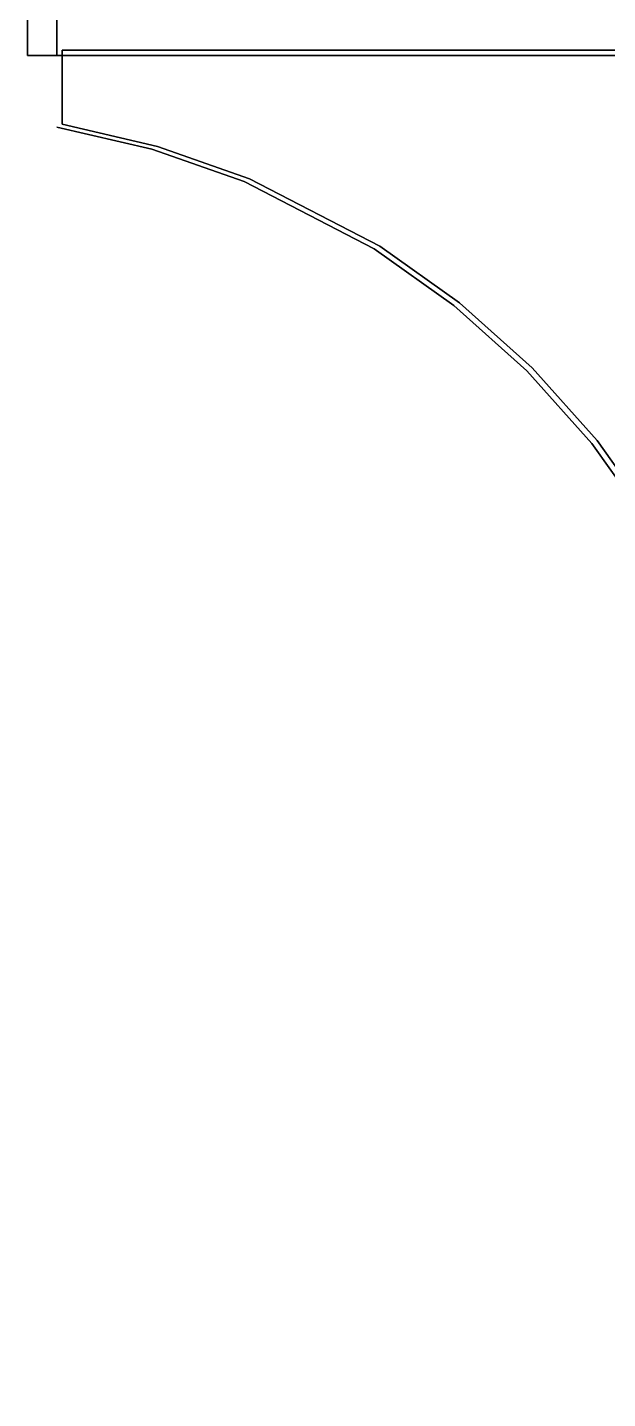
# Model space of a CAD drawing. Extents: x -24 to 24, y 14 to 139.
# Drawn here: x -8.1 to -7.269, y 56.732 to 58.698 of the extents above; entities that cross this region are included whole.
import ezdxf

# ---------------------------------------------------------------- set-up
doc = ezdxf.new("R2010")
doc.units = 0

msp = doc.modelspace()

# ---------------------------------------------------------------- linework, layer by layer
at = {"layer": 'sssss', "color": 253}
for points in [[(-8.0506, 58.5591, 0), (-7.914, 58.5275, 0), (-7.7821, 58.4811, 0), (-7.5955, 58.3844, 0), (-7.4814, 58.3033, 0), (-7.3769, 58.2099, 0), (-7.2837, 58.1056, 0), (-7.2022, 57.9907, 0), (-7.1615, 57.9203, 0), (-7.1059, 57.8047, 0), (-7.0595, 57.6724, 0), (-6.8651, 56.7362, 0), (-6.7842, 56.7362, 0), (-6.3302, 58.6654, 0), (-8.0506, 58.6654, 0)], [(-8.0506, 58.5591, -1.3239), (-7.914, 58.5275, -1.3239), (-7.7821, 58.4811, -1.3239), (-7.5955, 58.3844, -1.3239), (-7.4814, 58.3033, -1.3239), (-7.3769, 58.2099, -1.3239), (-7.2837, 58.1056, -1.3239), (-7.2022, 57.9907, -1.3239), (-7.1615, 57.9203, -1.3239), (-7.1059, 57.8047, -1.3239), (-7.0595, 57.6724, -1.3239), (-6.8651, 56.7362, -1.3239), (-6.7842, 56.7362, -1.3239), (-6.3302, 58.6654, -1.3239), (-8.0506, 58.6654, -1.3239)], [(-8.0506, 58.5591, -6.6194), (-7.914, 58.5275, -6.6194), (-7.7821, 58.4811, -6.6194), (-7.5955, 58.3844, -6.6194), (-7.4814, 58.3033, -6.6194), (-7.3769, 58.2099, -6.6194), (-7.2837, 58.1056, -6.6194), (-7.2022, 57.9907, -6.6194), (-7.1615, 57.9203, -6.6194), (-7.1059, 57.8047, -6.6194), (-7.0595, 57.6724, -6.6194), (-6.8651, 56.7362, -6.6194), (-6.7842, 56.7362, -6.6194), (-6.3302, 58.6654, -6.6194), (-8.0506, 58.6654, -6.6194)], [(-8.0506, 58.5591, -5.2955), (-7.914, 58.5275, -5.2955), (-7.7821, 58.4811, -5.2955), (-7.5955, 58.3844, -5.2955), (-7.4814, 58.3033, -5.2955), (-7.3769, 58.2099, -5.2955), (-7.2837, 58.1056, -5.2955), (-7.2022, 57.9907, -5.2955), (-7.1615, 57.9203, -5.2955), (-7.1059, 57.8047, -5.2955), (-7.0595, 57.6724, -5.2955), (-6.8651, 56.7362, -5.2955), (-6.7842, 56.7362, -5.2955), (-6.3302, 58.6654, -5.2955), (-8.0506, 58.6654, -5.2955)], [(-8.0506, 58.5591, -3.9717), (-7.914, 58.5275, -3.9717), (-7.7821, 58.4811, -3.9717), (-7.5955, 58.3844, -3.9717), (-7.4814, 58.3033, -3.9717), (-7.3769, 58.2099, -3.9717), (-7.2837, 58.1056, -3.9717), (-7.2022, 57.9907, -3.9717), (-7.1615, 57.9203, -3.9717), (-7.1059, 57.8047, -3.9717), (-7.0595, 57.6724, -3.9717), (-6.8651, 56.7362, -3.9717), (-6.7842, 56.7362, -3.9717), (-6.3302, 58.6654, -3.9717), (-8.0506, 58.6654, -3.9717)], [(-8.0506, 58.5591, -2.6478), (-7.914, 58.5275, -2.6478), (-7.7821, 58.4811, -2.6478), (-7.5955, 58.3844, -2.6478), (-7.4814, 58.3033, -2.6478), (-7.3769, 58.2099, -2.6478), (-7.2837, 58.1056, -2.6478), (-7.2022, 57.9907, -2.6478), (-7.1615, 57.9203, -2.6478), (-7.1059, 57.8047, -2.6478), (-7.0595, 57.6724, -2.6478), (-6.8651, 56.7362, -2.6478), (-6.7842, 56.7362, -2.6478), (-6.3302, 58.6654, -2.6478), (-8.0506, 58.6654, -2.6478)], [(-6.3302, 58.6654, 0), (-6.7842, 56.7362, 0), (-6.8651, 56.7362, 0), (-7.0595, 57.6725, 0), (-7.1059, 57.8047, 0), (-7.1615, 57.9203, 0), (-7.2022, 57.9908, 0), (-7.2837, 58.1056, 0), (-7.3769, 58.2099, 0), (-7.4814, 58.3033, 0), (-7.5955, 58.3844, 0), (-7.7821, 58.4811, 0), (-7.914, 58.5275, 0), (-8.0506, 58.5591, 0), (-8.0506, 58.6654, 0)], [(-6.3302, 58.6654, 3.9717), (-6.7842, 56.7362, 3.9717), (-6.8651, 56.7362, 3.9717), (-7.0595, 57.6725, 3.9717), (-7.1059, 57.8047, 3.9717), (-7.1615, 57.9203, 3.9717), (-7.2022, 57.9908, 3.9717), (-7.2837, 58.1056, 3.9717), (-7.3769, 58.2099, 3.9717), (-7.4814, 58.3033, 3.9717), (-7.5955, 58.3844, 3.9717), (-7.7821, 58.4811, 3.9717), (-7.914, 58.5275, 3.9717), (-8.0506, 58.5591, 3.9717), (-8.0506, 58.6654, 3.9717)], [(-6.3302, 58.6654, 2.6478), (-6.7842, 56.7362, 2.6478), (-6.8651, 56.7362, 2.6478), (-7.0595, 57.6725, 2.6478), (-7.1059, 57.8047, 2.6478), (-7.1615, 57.9203, 2.6478), (-7.2022, 57.9908, 2.6478), (-7.2837, 58.1056, 2.6478), (-7.3769, 58.2099, 2.6478), (-7.4814, 58.3033, 2.6478), (-7.5955, 58.3844, 2.6478), (-7.7821, 58.4811, 2.6478), (-7.914, 58.5275, 2.6478), (-8.0506, 58.5591, 2.6478), (-8.0506, 58.6654, 2.6478)], [(-6.3302, 58.6654, 1.3239), (-6.7842, 56.7362, 1.3239), (-6.8651, 56.7362, 1.3239), (-7.0595, 57.6725, 1.3239), (-7.1059, 57.8047, 1.3239), (-7.1615, 57.9203, 1.3239), (-7.2022, 57.9908, 1.3239), (-7.2837, 58.1056, 1.3239), (-7.3769, 58.2099, 1.3239), (-7.4814, 58.3033, 1.3239), (-7.5955, 58.3844, 1.3239), (-7.7821, 58.4811, 1.3239), (-7.914, 58.5275, 1.3239), (-8.0506, 58.5591, 1.3239), (-8.0506, 58.6654, 1.3239)], [(-6.3302, 58.6654, 5.2955), (-6.7842, 56.7362, 5.2955), (-6.8651, 56.7362, 5.2955), (-7.0595, 57.6725, 5.2955), (-7.1059, 57.8047, 5.2955), (-7.1615, 57.9203, 5.2955), (-7.2022, 57.9908, 5.2955), (-7.2837, 58.1056, 5.2955), (-7.3769, 58.2099, 5.2955), (-7.4814, 58.3033, 5.2955), (-7.5955, 58.3844, 5.2955), (-7.7821, 58.4811, 5.2955), (-7.914, 58.5275, 5.2955), (-8.0506, 58.5591, 5.2955), (-8.0506, 58.6654, 5.2955)], [(-6.3302, 58.6654, 6.6194), (-6.7842, 56.7362, 6.6194), (-6.8651, 56.7362, 6.6194), (-7.0595, 57.6725, 6.6194), (-7.1059, 57.8047, 6.6194), (-7.1615, 57.9203, 6.6194), (-7.2022, 57.9908, 6.6194), (-7.2837, 58.1056, 6.6194), (-7.3769, 58.2099, 6.6194), (-7.4814, 58.3033, 6.6194), (-7.5955, 58.3844, 6.6194), (-7.7821, 58.4811, 6.6194), (-7.914, 58.5275, 6.6194), (-8.0506, 58.5591, 6.6194), (-8.0506, 58.6654, 6.6194)], [(-8.0585, 58.6576, 6.6194), (-8.1004, 58.6576, -6.836), (-6.836, 58.6576, -8.1004), (6.836, 58.6576, -8.1004), (8.1004, 58.6576, -6.836), (8.1004, 58.6576, 6.836), (6.836, 58.6576, 8.1004), (-6.6194, 58.6576, 8.0585)]]:
    msp.add_polyline3d(points, close=True, dxfattribs=at)
for points in [[(-8.1004, 58.6576, -6.836), (-6.836, 58.6576, -8.1004), (-6.836, 58.752, -8.1004), (-8.1004, 58.752, -6.836)], [(-8.0585, 58.6576, 6.6194), (-8.1004, 58.6576, -6.836), (-8.1004, 58.752, -6.836), (-8.0585, 58.752, 6.6194)], [(-6.6194, 58.6576, 8.0585), (-8.0585, 58.6576, 6.6194), (-8.0585, 58.752, 6.6194), (-6.6194, 58.752, 8.0585)], [(-8.0585, 58.5551, -2.7265), (-8.0585, 58.5551, -2.569), (-7.9219, 58.5236, -2.569), (-7.9219, 58.5236, -2.7265)], [(-8.0585, 58.5551, -1.4026), (-8.0585, 58.5551, -1.2451), (-7.9219, 58.5236, -1.2451), (-7.9219, 58.5236, -1.4026)], [(-8.0585, 58.5551, -0.0787), (-8.0585, 58.5551), (-7.9219, 58.5236), (-7.9219, 58.5236, -0.0787)], [(-8.0585, 58.5551, -4.0504), (-8.0585, 58.5551, -3.8929), (-7.9219, 58.5236, -3.8929), (-7.9219, 58.5236, -4.0504)], [(-8.0585, 58.5551, -5.3743), (-8.0585, 58.5551, -5.2168), (-7.9219, 58.5236, -5.2168), (-7.9219, 58.5236, -5.3743)], [(-8.0585, 58.5551, -6.6982), (-8.0585, 58.5551, -6.5407), (-7.9219, 58.5236, -6.5407), (-7.9219, 58.5236, -6.6982)], [(-7.9219, 58.5236, 5.2168), (-8.0585, 58.5551, 5.2168), (-8.0585, 58.5551, 5.3743), (-7.9219, 58.5236, 5.3743)], [(-7.9219, 58.5236, 2.569), (-8.0585, 58.5551, 2.569), (-8.0585, 58.5551, 2.7265), (-7.9219, 58.5236, 2.7265)], [(-7.9219, 58.5236, 1.2451), (-8.0585, 58.5551, 1.2451), (-8.0585, 58.5551, 1.4026), (-7.9219, 58.5236, 1.4026)], [(-7.9219, 58.5236, 0), (-8.0585, 58.5551, 0), (-8.0585, 58.5551, 0.0787), (-7.9219, 58.5236, 0.0787)], [(-7.9219, 58.5236, 3.8929), (-8.0585, 58.5551, 3.8929), (-8.0585, 58.5551, 4.0504), (-7.9219, 58.5236, 4.0504)], [(-7.9219, 58.5236, 6.5407), (-8.0585, 58.5551, 6.5407), (-8.0585, 58.5551, 6.6982), (-7.9219, 58.5236, 6.6982)], [(-7.9219, 58.5236, -2.7265), (-7.9219, 58.5236, -2.569), (-7.79, 58.4771, -2.569), (-7.79, 58.4771, -2.7265)], [(-7.9219, 58.5236, -1.4026), (-7.9219, 58.5236, -1.2451), (-7.79, 58.4771, -1.2451), (-7.79, 58.4771, -1.4026)], [(-7.9219, 58.5236, -0.0787), (-7.9219, 58.5236), (-7.79, 58.4771), (-7.79, 58.4771, -0.0787)], [(-7.9219, 58.5236, -4.0504), (-7.9219, 58.5236, -3.8929), (-7.79, 58.4771, -3.8929), (-7.79, 58.4771, -4.0504)], [(-7.9219, 58.5236, -5.3743), (-7.9219, 58.5236, -5.2168), (-7.79, 58.4771, -5.2168), (-7.79, 58.4771, -5.3743)], [(-7.9219, 58.5236, -6.6982), (-7.9219, 58.5236, -6.5407), (-7.79, 58.4771, -6.5407), (-7.79, 58.4771, -6.6982)], [(-7.79, 58.4771, 5.2168), (-7.9219, 58.5236, 5.2168), (-7.9219, 58.5236, 5.3743), (-7.79, 58.4771, 5.3743)], [(-7.79, 58.4771, 2.569), (-7.9219, 58.5236, 2.569), (-7.9219, 58.5236, 2.7265), (-7.79, 58.4771, 2.7265)], [(-7.79, 58.4771, 1.2451), (-7.9219, 58.5236, 1.2451), (-7.9219, 58.5236, 1.4026), (-7.79, 58.4771, 1.4026)], [(-7.79, 58.4771, 0), (-7.9219, 58.5236, 0), (-7.9219, 58.5236, 0.0787), (-7.79, 58.4771, 0.0787)], [(-7.79, 58.4771, 3.8929), (-7.9219, 58.5236, 3.8929), (-7.9219, 58.5236, 4.0504), (-7.79, 58.4771, 4.0504)], [(-7.79, 58.4771, 6.5407), (-7.9219, 58.5236, 6.5407), (-7.9219, 58.5236, 6.6982), (-7.79, 58.4771, 6.6982)], [(-7.79, 58.4771, -2.7265), (-7.79, 58.4771, -2.569), (-7.6034, 58.3804, -2.569), (-7.6034, 58.3804, -2.7265)], [(-7.79, 58.4771, -1.4026), (-7.79, 58.4771, -1.2451), (-7.6034, 58.3804, -1.2451), (-7.6034, 58.3804, -1.4026)], [(-7.79, 58.4771, -0.0787), (-7.79, 58.4771), (-7.6034, 58.3804), (-7.6034, 58.3804, -0.0787)], [(-7.79, 58.4771, -4.0504), (-7.79, 58.4771, -3.8929), (-7.6034, 58.3804, -3.8929), (-7.6034, 58.3804, -4.0504)], [(-7.79, 58.4771, -5.3743), (-7.79, 58.4771, -5.2168), (-7.6034, 58.3804, -5.2168), (-7.6034, 58.3804, -5.3743)], [(-7.79, 58.4771, -6.6982), (-7.79, 58.4771, -6.5407), (-7.6034, 58.3804, -6.5407), (-7.6034, 58.3804, -6.6982)], [(-7.6034, 58.3805, 5.2168), (-7.79, 58.4771, 5.2168), (-7.79, 58.4771, 5.3743), (-7.6034, 58.3805, 5.3743)], [(-7.6034, 58.3805, 2.569), (-7.79, 58.4771, 2.569), (-7.79, 58.4771, 2.7265), (-7.6034, 58.3805, 2.7265)], [(-7.6034, 58.3805, 1.2451), (-7.79, 58.4771, 1.2451), (-7.79, 58.4771, 1.4026), (-7.6034, 58.3805, 1.4026)], [(-7.6034, 58.3805, 0), (-7.79, 58.4771, 0), (-7.79, 58.4771, 0.0787), (-7.6034, 58.3805, 0.0787)], [(-7.6034, 58.3805, 3.8929), (-7.79, 58.4771, 3.8929), (-7.79, 58.4771, 4.0504), (-7.6034, 58.3805, 4.0504)], [(-7.6034, 58.3805, 6.5407), (-7.79, 58.4771, 6.5407), (-7.79, 58.4771, 6.6982), (-7.6034, 58.3805, 6.6982)], [(-7.4893, 58.2994, 5.2168), (-7.6034, 58.3805, 5.2168), (-7.6034, 58.3805, 5.3743), (-7.4893, 58.2994, 5.3743)], [(-7.4893, 58.2994, 2.569), (-7.6034, 58.3805, 2.569), (-7.6034, 58.3805, 2.7265), (-7.4893, 58.2994, 2.7265)], [(-7.4893, 58.2994, 1.2451), (-7.6034, 58.3805, 1.2451), (-7.6034, 58.3805, 1.4026), (-7.4893, 58.2994, 1.4026)], [(-7.4893, 58.2994, 0), (-7.6034, 58.3805, 0), (-7.6034, 58.3805, 0.0787), (-7.4893, 58.2994, 0.0787)], [(-7.4893, 58.2994, 3.8929), (-7.6034, 58.3805, 3.8929), (-7.6034, 58.3805, 4.0504), (-7.4893, 58.2994, 4.0504)], [(-7.4893, 58.2994, 6.5407), (-7.6034, 58.3805, 6.5407), (-7.6034, 58.3805, 6.6982), (-7.4893, 58.2994, 6.6982)], [(-7.6034, 58.3804, -2.7265), (-7.6034, 58.3804, -2.569), (-7.4893, 58.2994, -2.569), (-7.4893, 58.2994, -2.7265)], [(-7.6034, 58.3804, -1.4026), (-7.6034, 58.3804, -1.2451), (-7.4893, 58.2994, -1.2451), (-7.4893, 58.2994, -1.4026)], [(-7.6034, 58.3804, -0.0787), (-7.6034, 58.3804), (-7.4893, 58.2994), (-7.4893, 58.2994, -0.0787)], [(-7.6034, 58.3804, -4.0504), (-7.6034, 58.3804, -3.8929), (-7.4893, 58.2994, -3.8929), (-7.4893, 58.2994, -4.0504)], [(-7.6034, 58.3804, -5.3743), (-7.6034, 58.3804, -5.2168), (-7.4893, 58.2994, -5.2168), (-7.4893, 58.2994, -5.3743)], [(-7.6034, 58.3804, -6.6982), (-7.6034, 58.3804, -6.5407), (-7.4893, 58.2994, -6.5407), (-7.4893, 58.2994, -6.6982)], [(-7.4893, 58.2994, -2.7265), (-7.4893, 58.2994, -2.569), (-7.3848, 58.2058, -2.569), (-7.3848, 58.2058, -2.7265)], [(-7.4893, 58.2994, -1.4026), (-7.4893, 58.2994, -1.2451), (-7.3848, 58.2058, -1.2451), (-7.3848, 58.2058, -1.4026)], [(-7.4893, 58.2994, -0.0787), (-7.4893, 58.2994), (-7.3848, 58.2058), (-7.3848, 58.2058, -0.0787)], [(-7.4893, 58.2994, -4.0504), (-7.4893, 58.2994, -3.8929), (-7.3848, 58.2058, -3.8929), (-7.3848, 58.2058, -4.0504)], [(-7.4893, 58.2994, -5.3743), (-7.4893, 58.2994, -5.2168), (-7.3848, 58.2058, -5.2168), (-7.3848, 58.2058, -5.3743)], [(-7.4893, 58.2994, -6.6982), (-7.4893, 58.2994, -6.5407), (-7.3848, 58.2058, -6.5407), (-7.3848, 58.2058, -6.6982)], [(-7.3848, 58.2058, 5.2168), (-7.4893, 58.2994, 5.2168), (-7.4893, 58.2994, 5.3743), (-7.3848, 58.2058, 5.3743)], [(-7.3848, 58.2058, 2.569), (-7.4893, 58.2994, 2.569), (-7.4893, 58.2994, 2.7265), (-7.3848, 58.2058, 2.7265)], [(-7.3848, 58.2058, 1.2451), (-7.4893, 58.2994, 1.2451), (-7.4893, 58.2994, 1.4026), (-7.3848, 58.2058, 1.4026)], [(-7.3848, 58.2058, 0), (-7.4893, 58.2994, 0), (-7.4893, 58.2994, 0.0787), (-7.3848, 58.2058, 0.0787)], [(-7.3848, 58.2058, 3.8929), (-7.4893, 58.2994, 3.8929), (-7.4893, 58.2994, 4.0504), (-7.3848, 58.2058, 4.0504)], [(-7.3848, 58.2058, 6.5407), (-7.4893, 58.2994, 6.5407), (-7.4893, 58.2994, 6.6982), (-7.3848, 58.2058, 6.6982)], [(-7.3848, 58.2058, -2.7265), (-7.3848, 58.2058, -2.569), (-7.2916, 58.1016, -2.569), (-7.2916, 58.1016, -2.7265)], [(-7.3848, 58.2058, -1.4026), (-7.3848, 58.2058, -1.2451), (-7.2916, 58.1016, -1.2451), (-7.2916, 58.1016, -1.4026)], [(-7.3848, 58.2058, -0.0787), (-7.3848, 58.2058), (-7.2916, 58.1016), (-7.2916, 58.1016, -0.0787)], [(-7.3848, 58.2058, -4.0504), (-7.3848, 58.2058, -3.8929), (-7.2916, 58.1016, -3.8929), (-7.2916, 58.1016, -4.0504)], [(-7.3848, 58.2058, -5.3743), (-7.3848, 58.2058, -5.2168), (-7.2916, 58.1016, -5.2168), (-7.2916, 58.1016, -5.3743)], [(-7.3848, 58.2058, -6.6982), (-7.3848, 58.2058, -6.5407), (-7.2916, 58.1016, -6.5407), (-7.2916, 58.1016, -6.6982)], [(-7.2916, 58.1016, 5.2168), (-7.3848, 58.2058, 5.2168), (-7.3848, 58.2058, 5.3743), (-7.2916, 58.1016, 5.3743)], [(-7.2916, 58.1016, 2.569), (-7.3848, 58.2058, 2.569), (-7.3848, 58.2058, 2.7265), (-7.2916, 58.1016, 2.7265)], [(-7.2916, 58.1016, 1.2451), (-7.3848, 58.2058, 1.2451), (-7.3848, 58.2058, 1.4026), (-7.2916, 58.1016, 1.4026)], [(-7.2916, 58.1016, 0), (-7.3848, 58.2058, 0), (-7.3848, 58.2058, 0.0787), (-7.2916, 58.1016, 0.0787)], [(-7.2916, 58.1016, 3.8929), (-7.3848, 58.2058, 3.8929), (-7.3848, 58.2058, 4.0504), (-7.2916, 58.1016, 4.0504)], [(-7.2916, 58.1016, 6.5407), (-7.3848, 58.2058, 6.5407), (-7.3848, 58.2058, 6.6982), (-7.2916, 58.1016, 6.6982)], [(-7.2916, 58.1016, -2.7265), (-7.2916, 58.1016, -2.569), (-7.2101, 57.9868, -2.569), (-7.2101, 57.9868, -2.7265)], [(-7.2916, 58.1016, -1.4026), (-7.2916, 58.1016, -1.2451), (-7.2101, 57.9868, -1.2451), (-7.2101, 57.9868, -1.4026)], [(-7.2916, 58.1016, -0.0787), (-7.2916, 58.1016), (-7.2101, 57.9868), (-7.2101, 57.9868, -0.0787)], [(-7.2916, 58.1016, -4.0504), (-7.2916, 58.1016, -3.8929), (-7.2101, 57.9868, -3.8929), (-7.2101, 57.9868, -4.0504)], [(-7.2916, 58.1016, -5.3743), (-7.2916, 58.1016, -5.2168), (-7.2101, 57.9868, -5.2168), (-7.2101, 57.9868, -5.3743)], [(-7.2916, 58.1016, -6.6982), (-7.2916, 58.1016, -6.5407), (-7.2101, 57.9868, -6.5407), (-7.2101, 57.9868, -6.6982)], [(-7.2101, 57.9868, 5.2168), (-7.2916, 58.1016, 5.2168), (-7.2916, 58.1016, 5.3743), (-7.2101, 57.9868, 5.3743)], [(-7.2101, 57.9868, 2.569), (-7.2916, 58.1016, 2.569), (-7.2916, 58.1016, 2.7265), (-7.2101, 57.9868, 2.7265)], [(-7.2101, 57.9868, 1.2451), (-7.2916, 58.1016, 1.2451), (-7.2916, 58.1016, 1.4026), (-7.2101, 57.9868, 1.4026)], [(-7.2101, 57.9868, 0), (-7.2916, 58.1016, 0), (-7.2916, 58.1016, 0.0787), (-7.2101, 57.9868, 0.0787)], [(-7.2101, 57.9868, 3.8929), (-7.2916, 58.1016, 3.8929), (-7.2916, 58.1016, 4.0504), (-7.2101, 57.9868, 4.0504)], [(-7.2101, 57.9868, 6.5407), (-7.2916, 58.1016, 6.5407), (-7.2916, 58.1016, 6.6982), (-7.2101, 57.9868, 6.6982)], [(-6.7872, 56.7532, -4.6844), (-6.7971, 56.711, -4.4521), (-7.3605, 54.3102, -4.912), (-7.3506, 54.3523, -5.1442)], [(-6.7872, 56.7532, 4.6844), (-7.3506, 54.3523, 5.1442), (-7.3605, 54.3102, 4.912), (-6.7971, 56.711, 4.4521)]]:
    msp.add_3dface(points, dxfattribs=at)

doc.saveas('drawing.dxf')
